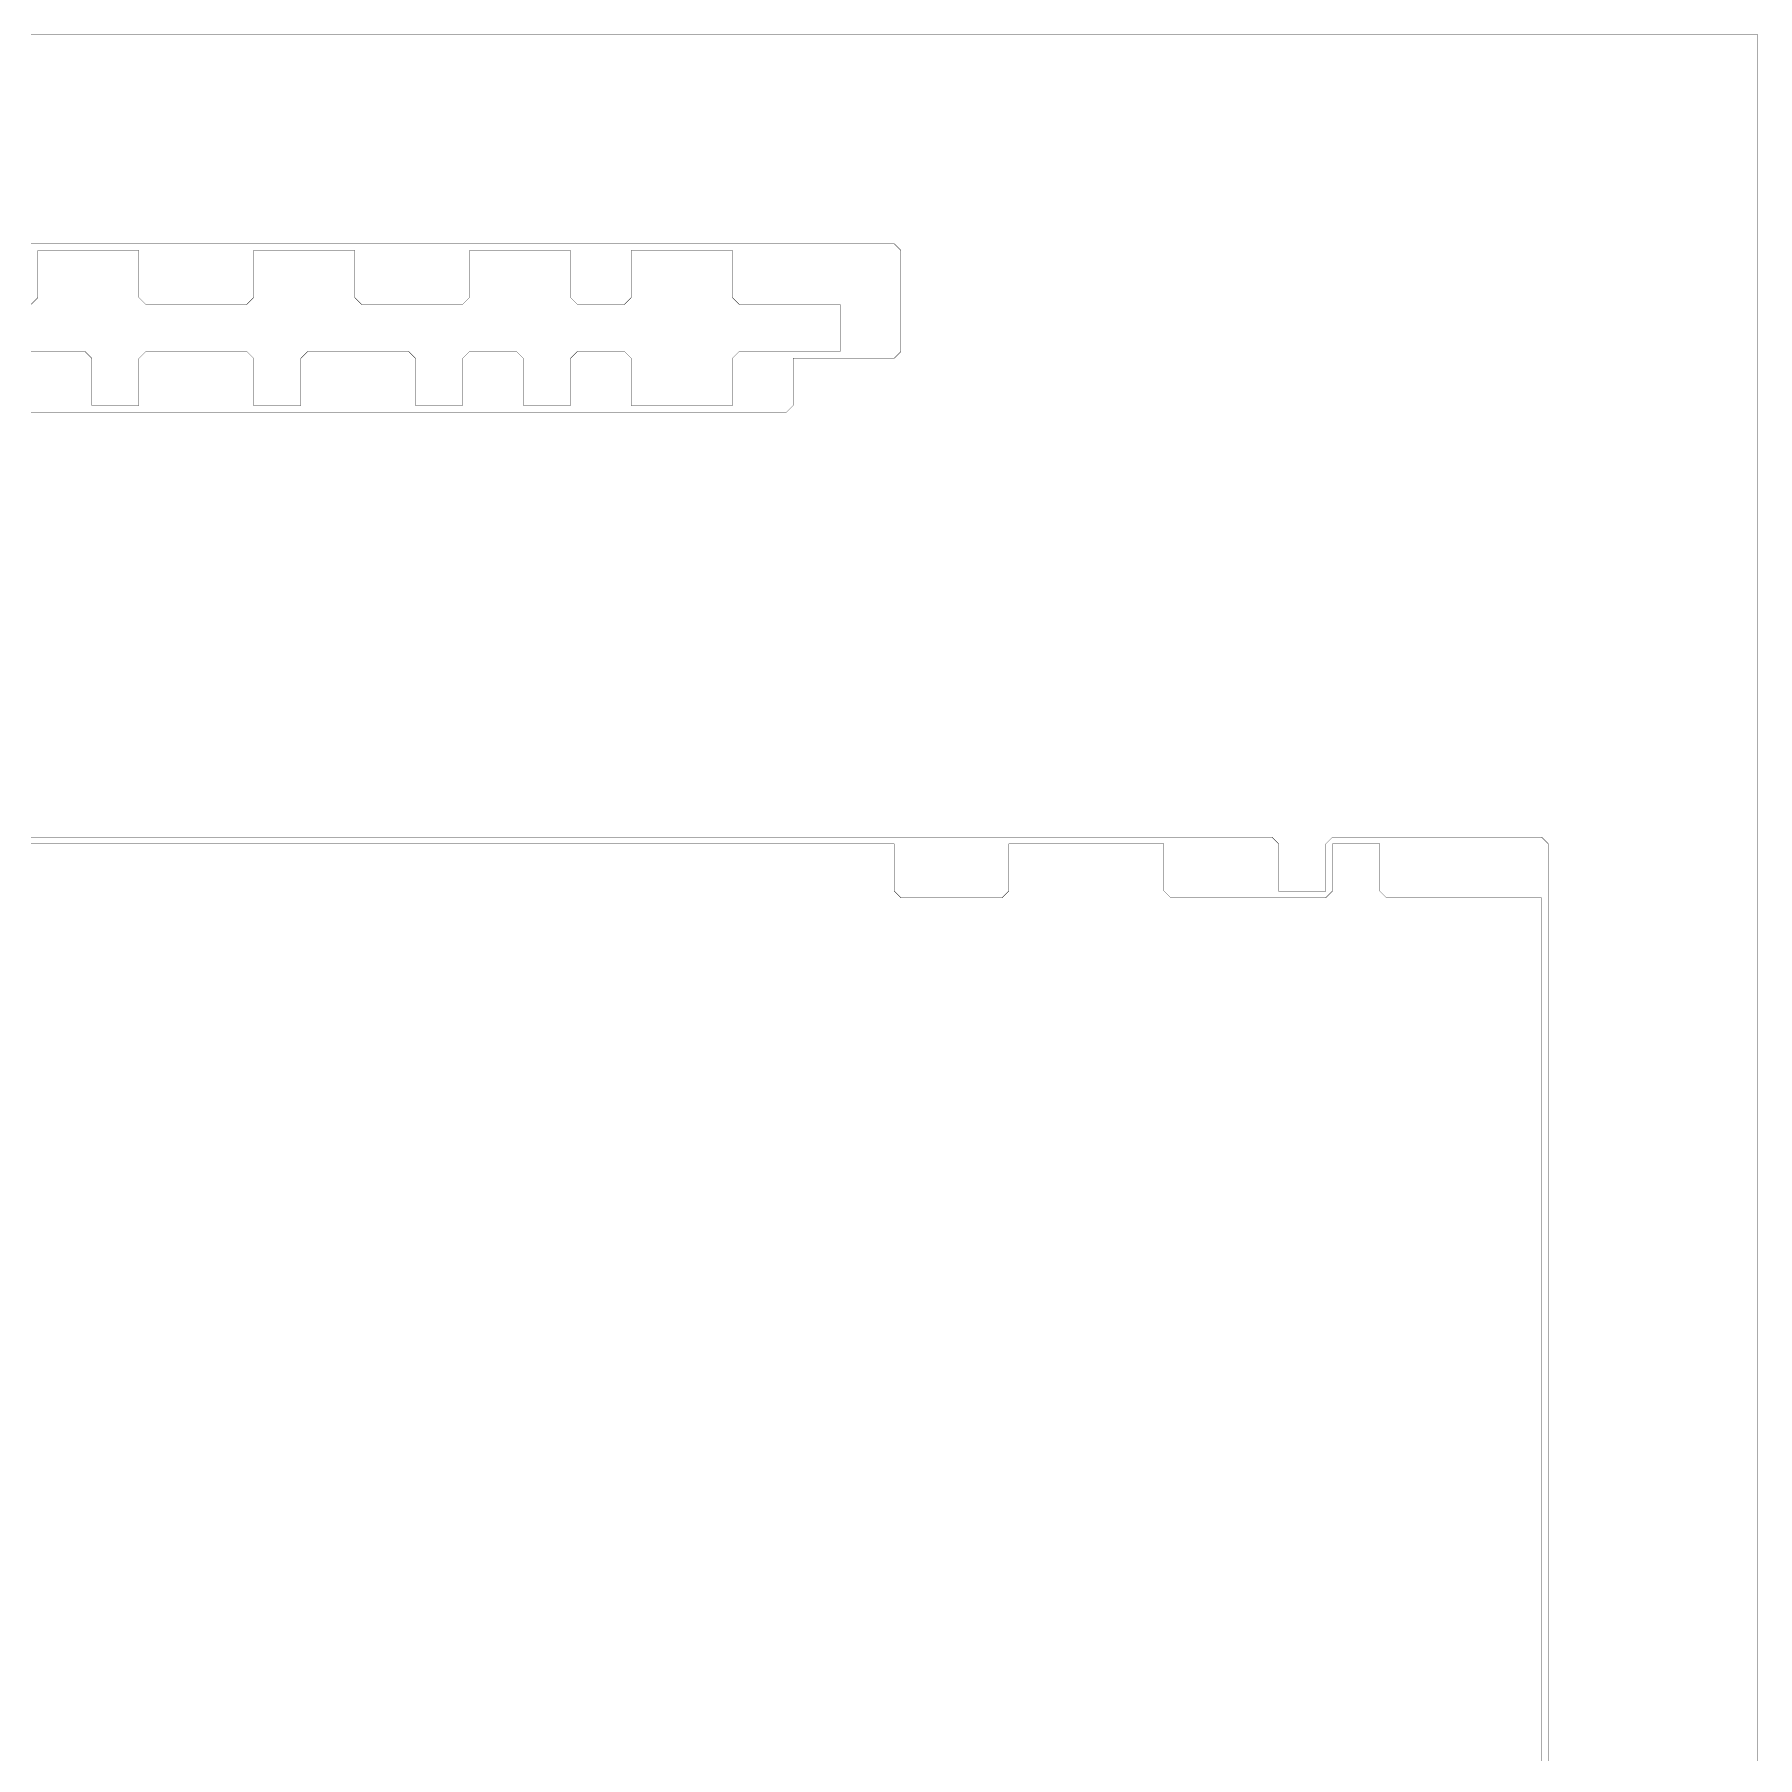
# Model space of a CAD drawing. Header units: metres. Extents: x 0 to 4990, y -4990 to 0.
# Drawn here: x 2495 to 4990, y -2495 to 0 of the extents above; entities that cross this region are included whole.
import ezdxf

# ---------------------------------------------------------------- set-up
doc = ezdxf.new("R2010")
doc.units = ezdxf.units.M
doc.layers.add('conductor', color=1, linetype='Continuous')
doc.layers.add('substrate', color=5, linetype='Continuous')

msp = doc.modelspace()

# ---------------------------------------------------------------- linework, layer by layer
at = {"layer": 'conductor', "const_width": 0.5}
for points in [[(2490.234375, -458.984375), (2500, -458.984375), (2509.765625, -458.984375), (2519.53125, -458.984375), (2529.296875, -458.984375), (2539.0625, -458.984375), (2548.828125, -458.984375), (2558.59375, -458.984375), (2568.359375, -458.984375), (2578.125, -468.75), (2578.125, -478.515625), (2578.125, -488.28125), (2578.125, -498.046875), (2578.125, -507.8125), (2578.125, -517.578125), (2578.125, -527.34375), (2578.125, -537.109375), (2587.890625, -537.109375), (2597.65625, -537.109375), (2607.421875, -537.109375), (2617.1875, -537.109375), (2626.953125, -537.109375), (2636.71875, -537.109375), (2646.484375, -537.109375), (2646.484375, -527.34375), (2646.484375, -517.578125), (2646.484375, -507.8125), (2646.484375, -498.046875), (2646.484375, -488.28125), (2646.484375, -478.515625), (2646.484375, -468.75), (2656.25, -458.984375), (2666.015625, -458.984375), (2675.78125, -458.984375), (2685.546875, -458.984375), (2695.3125, -458.984375), (2705.078125, -458.984375), (2714.84375, -458.984375), (2724.609375, -458.984375), (2734.375, -458.984375), (2744.140625, -458.984375), (2753.90625, -458.984375), (2763.671875, -458.984375), (2773.4375, -458.984375), (2783.203125, -458.984375), (2792.96875, -458.984375), (2802.734375, -458.984375), (2812.5, -468.75), (2812.5, -478.515625), (2812.5, -488.28125), (2812.5, -498.046875), (2812.5, -507.8125), (2812.5, -517.578125), (2812.5, -527.34375), (2812.5, -537.109375), (2822.265625, -537.109375), (2832.03125, -537.109375), (2841.796875, -537.109375), (2851.5625, -537.109375), (2861.328125, -537.109375), (2871.09375, -537.109375), (2880.859375, -537.109375), (2880.859375, -527.34375), (2880.859375, -517.578125), (2880.859375, -507.8125), (2880.859375, -498.046875), (2880.859375, -488.28125), (2880.859375, -478.515625), (2880.859375, -468.75), (2890.625, -458.984375), (2900.390625, -458.984375), (2910.15625, -458.984375), (2919.921875, -458.984375), (2929.6875, -458.984375), (2939.453125, -458.984375), (2949.21875, -458.984375), (2958.984375, -458.984375), (2968.75, -458.984375), (2978.515625, -458.984375), (2988.28125, -458.984375), (2998.046875, -458.984375), (3007.8125, -458.984375), (3017.578125, -458.984375), (3027.34375, -458.984375), (3037.109375, -458.984375), (3046.875, -468.75), (3046.875, -478.515625), (3046.875, -488.28125), (3046.875, -498.046875), (3046.875, -507.8125), (3046.875, -517.578125), (3046.875, -527.34375), (3046.875, -537.109375), (3056.640625, -537.109375), (3066.40625, -537.109375), (3076.171875, -537.109375), (3085.9375, -537.109375), (3095.703125, -537.109375), (3105.46875, -537.109375), (3115.234375, -537.109375), (3115.234375, -527.34375), (3115.234375, -517.578125), (3115.234375, -507.8125), (3115.234375, -498.046875), (3115.234375, -488.28125), (3115.234375, -478.515625), (3115.234375, -468.75), (3125, -458.984375), (3134.765625, -458.984375), (3144.53125, -458.984375), (3154.296875, -458.984375), (3164.0625, -458.984375), (3173.828125, -458.984375), (3183.59375, -458.984375), (3193.359375, -458.984375), (3203.125, -468.75), (3203.125, -478.515625), (3203.125, -488.28125), (3203.125, -498.046875), (3203.125, -507.8125), (3203.125, -517.578125), (3203.125, -527.34375), (3203.125, -537.109375), (3212.890625, -537.109375), (3222.65625, -537.109375), (3232.421875, -537.109375), (3242.1875, -537.109375), (3251.953125, -537.109375), (3261.71875, -537.109375), (3271.484375, -537.109375), (3271.484375, -527.34375), (3271.484375, -517.578125), (3271.484375, -507.8125), (3271.484375, -498.046875), (3271.484375, -488.28125), (3271.484375, -478.515625), (3271.484375, -468.75), (3281.25, -458.984375), (3291.015625, -458.984375), (3300.78125, -458.984375), (3310.546875, -458.984375), (3320.3125, -458.984375), (3330.078125, -458.984375), (3339.84375, -458.984375), (3349.609375, -458.984375), (3359.375, -468.75), (3359.375, -478.515625), (3359.375, -488.28125), (3359.375, -498.046875), (3359.375, -507.8125), (3359.375, -517.578125), (3359.375, -527.34375), (3359.375, -537.109375), (3369.140625, -537.109375), (3378.90625, -537.109375), (3388.671875, -537.109375), (3398.4375, -537.109375), (3408.203125, -537.109375), (3417.96875, -537.109375), (3427.734375, -537.109375), (3437.5, -537.109375), (3447.265625, -537.109375), (3457.03125, -537.109375), (3466.796875, -537.109375), (3476.5625, -537.109375), (3486.328125, -537.109375), (3496.09375, -537.109375), (3505.859375, -537.109375), (3505.859375, -527.34375), (3505.859375, -517.578125), (3505.859375, -507.8125), (3505.859375, -498.046875), (3505.859375, -488.28125), (3505.859375, -478.515625), (3505.859375, -468.75), (3515.625, -458.984375), (3525.390625, -458.984375), (3535.15625, -458.984375), (3544.921875, -458.984375), (3554.6875, -458.984375), (3564.453125, -458.984375), (3574.21875, -458.984375), (3583.984375, -458.984375), (3593.75, -458.984375), (3603.515625, -458.984375), (3613.28125, -458.984375), (3623.046875, -458.984375), (3632.8125, -458.984375), (3642.578125, -458.984375), (3652.34375, -458.984375), (3662.109375, -458.984375), (3662.109375, -449.21875), (3662.109375, -439.453125), (3662.109375, -429.6875), (3662.109375, -419.921875), (3662.109375, -410.15625), (3662.109375, -400.390625), (3662.109375, -390.625), (3652.34375, -390.625), (3642.578125, -390.625), (3632.8125, -390.625), (3623.046875, -390.625), (3613.28125, -390.625), (3603.515625, -390.625), (3593.75, -390.625), (3583.984375, -390.625), (3574.21875, -390.625), (3564.453125, -390.625), (3554.6875, -390.625), (3544.921875, -390.625), (3535.15625, -390.625), (3525.390625, -390.625), (3515.625, -390.625), (3505.859375, -380.859375), (3505.859375, -371.09375), (3505.859375, -361.328125), (3505.859375, -351.5625), (3505.859375, -341.796875), (3505.859375, -332.03125), (3505.859375, -322.265625), (3505.859375, -312.5), (3496.09375, -312.5), (3486.328125, -312.5), (3476.5625, -312.5), (3466.796875, -312.5), (3457.03125, -312.5), (3447.265625, -312.5), (3437.5, -312.5), (3427.734375, -312.5), (3417.96875, -312.5), (3408.203125, -312.5), (3398.4375, -312.5), (3388.671875, -312.5), (3378.90625, -312.5), (3369.140625, -312.5), (3359.375, -312.5), (3359.375, -322.265625), (3359.375, -332.03125), (3359.375, -341.796875), (3359.375, -351.5625), (3359.375, -361.328125), (3359.375, -371.09375), (3359.375, -380.859375), (3349.609375, -390.625), (3339.84375, -390.625), (3330.078125, -390.625), (3320.3125, -390.625), (3310.546875, -390.625), (3300.78125, -390.625), (3291.015625, -390.625), (3281.25, -390.625), (3271.484375, -380.859375), (3271.484375, -371.09375), (3271.484375, -361.328125), (3271.484375, -351.5625), (3271.484375, -341.796875), (3271.484375, -332.03125), (3271.484375, -322.265625), (3271.484375, -312.5), (3261.71875, -312.5), (3251.953125, -312.5), (3242.1875, -312.5), (3232.421875, -312.5), (3222.65625, -312.5), (3212.890625, -312.5), (3203.125, -312.5), (3193.359375, -312.5), (3183.59375, -312.5), (3173.828125, -312.5), (3164.0625, -312.5), (3154.296875, -312.5), (3144.53125, -312.5), (3134.765625, -312.5), (3125, -312.5), (3125, -322.265625), (3125, -332.03125), (3125, -341.796875), (3125, -351.5625), (3125, -361.328125), (3125, -371.09375), (3125, -380.859375), (3115.234375, -390.625), (3105.46875, -390.625), (3095.703125, -390.625), (3085.9375, -390.625), (3076.171875, -390.625), (3066.40625, -390.625), (3056.640625, -390.625), (3046.875, -390.625), (3037.109375, -390.625), (3027.34375, -390.625), (3017.578125, -390.625), (3007.8125, -390.625), (2998.046875, -390.625), (2988.28125, -390.625), (2978.515625, -390.625), (2968.75, -390.625), (2958.984375, -380.859375), (2958.984375, -371.09375), (2958.984375, -361.328125), (2958.984375, -351.5625), (2958.984375, -341.796875), (2958.984375, -332.03125), (2958.984375, -322.265625), (2958.984375, -312.5), (2949.21875, -312.5), (2939.453125, -312.5), (2929.6875, -312.5), (2919.921875, -312.5), (2910.15625, -312.5), (2900.390625, -312.5), (2890.625, -312.5), (2880.859375, -312.5), (2871.09375, -312.5), (2861.328125, -312.5), (2851.5625, -312.5), (2841.796875, -312.5), (2832.03125, -312.5), (2822.265625, -312.5), (2812.5, -312.5), (2812.5, -322.265625), (2812.5, -332.03125), (2812.5, -341.796875), (2812.5, -351.5625), (2812.5, -361.328125), (2812.5, -371.09375), (2812.5, -380.859375), (2802.734375, -390.625), (2792.96875, -390.625), (2783.203125, -390.625), (2773.4375, -390.625), (2763.671875, -390.625), (2753.90625, -390.625), (2744.140625, -390.625), (2734.375, -390.625), (2724.609375, -390.625), (2714.84375, -390.625), (2705.078125, -390.625), (2695.3125, -390.625), (2685.546875, -390.625), (2675.78125, -390.625), (2666.015625, -390.625), (2656.25, -390.625), (2646.484375, -380.859375), (2646.484375, -371.09375), (2646.484375, -361.328125), (2646.484375, -351.5625), (2646.484375, -341.796875), (2646.484375, -332.03125), (2646.484375, -322.265625), (2646.484375, -312.5), (2636.71875, -312.5), (2626.953125, -312.5), (2617.1875, -312.5), (2607.421875, -312.5), (2597.65625, -312.5), (2587.890625, -312.5), (2578.125, -312.5), (2568.359375, -312.5), (2558.59375, -312.5), (2548.828125, -312.5), (2539.0625, -312.5), (2529.296875, -312.5), (2519.53125, -312.5), (2509.765625, -312.5), (2500, -312.5), (2500, -322.265625), (2500, -332.03125), (2500, -341.796875), (2500, -351.5625), (2500, -361.328125), (2500, -371.09375), (2500, -380.859375), (2490.234375, -390.625)], [(4677.734375, -2500), (4677.734375, -2490.234375), (4677.734375, -2480.46875), (4677.734375, -2470.703125), (4677.734375, -2460.9375), (4677.734375, -2451.171875), (4677.734375, -2441.40625), (4677.734375, -2431.640625), (4677.734375, -2421.875), (4677.734375, -2412.109375), (4677.734375, -2402.34375), (4677.734375, -2392.578125), (4677.734375, -2382.8125), (4677.734375, -2373.046875), (4677.734375, -2363.28125), (4677.734375, -2353.515625), (4677.734375, -2343.75), (4677.734375, -2333.984375), (4677.734375, -2324.21875), (4677.734375, -2314.453125), (4677.734375, -2304.6875), (4677.734375, -2294.921875), (4677.734375, -2285.15625), (4677.734375, -2275.390625), (4677.734375, -2265.625), (4677.734375, -2255.859375), (4677.734375, -2246.09375), (4677.734375, -2236.328125), (4677.734375, -2226.5625), (4677.734375, -2216.796875), (4677.734375, -2207.03125), (4677.734375, -2197.265625), (4677.734375, -2187.5), (4677.734375, -2177.734375), (4677.734375, -2167.96875), (4677.734375, -2158.203125), (4677.734375, -2148.4375), (4677.734375, -2138.671875), (4677.734375, -2128.90625), (4677.734375, -2119.140625), (4677.734375, -2109.375), (4677.734375, -2099.609375), (4677.734375, -2089.84375), (4677.734375, -2080.078125), (4677.734375, -2070.3125), (4677.734375, -2060.546875), (4677.734375, -2050.78125), (4677.734375, -2041.015625), (4677.734375, -2031.25), (4677.734375, -2021.484375), (4677.734375, -2011.71875), (4677.734375, -2001.953125), (4677.734375, -1992.1875), (4677.734375, -1982.421875), (4677.734375, -1972.65625), (4677.734375, -1962.890625), (4677.734375, -1953.125), (4677.734375, -1943.359375), (4677.734375, -1933.59375), (4677.734375, -1923.828125), (4677.734375, -1914.0625), (4677.734375, -1904.296875), (4677.734375, -1894.53125), (4677.734375, -1884.765625), (4677.734375, -1875), (4677.734375, -1865.234375), (4677.734375, -1855.46875), (4677.734375, -1845.703125), (4677.734375, -1835.9375), (4677.734375, -1826.171875), (4677.734375, -1816.40625), (4677.734375, -1806.640625), (4677.734375, -1796.875), (4677.734375, -1787.109375), (4677.734375, -1777.34375), (4677.734375, -1767.578125), (4677.734375, -1757.8125), (4677.734375, -1748.046875), (4677.734375, -1738.28125), (4677.734375, -1728.515625), (4677.734375, -1718.75), (4677.734375, -1708.984375), (4677.734375, -1699.21875), (4677.734375, -1689.453125), (4677.734375, -1679.6875), (4677.734375, -1669.921875), (4677.734375, -1660.15625), (4677.734375, -1650.390625), (4677.734375, -1640.625), (4677.734375, -1630.859375), (4677.734375, -1621.09375), (4677.734375, -1611.328125), (4677.734375, -1601.5625), (4677.734375, -1591.796875), (4677.734375, -1582.03125), (4677.734375, -1572.265625), (4677.734375, -1562.5), (4677.734375, -1552.734375), (4677.734375, -1542.96875), (4677.734375, -1533.203125), (4677.734375, -1523.4375), (4677.734375, -1513.671875), (4677.734375, -1503.90625), (4677.734375, -1494.140625), (4677.734375, -1484.375), (4677.734375, -1474.609375), (4677.734375, -1464.84375), (4677.734375, -1455.078125), (4677.734375, -1445.3125), (4677.734375, -1435.546875), (4677.734375, -1425.78125), (4677.734375, -1416.015625), (4677.734375, -1406.25), (4677.734375, -1396.484375), (4677.734375, -1386.71875), (4677.734375, -1376.953125), (4677.734375, -1367.1875), (4677.734375, -1357.421875), (4677.734375, -1347.65625), (4677.734375, -1337.890625), (4677.734375, -1328.125), (4677.734375, -1318.359375), (4677.734375, -1308.59375), (4677.734375, -1298.828125), (4677.734375, -1289.0625), (4677.734375, -1279.296875), (4677.734375, -1269.53125), (4677.734375, -1259.765625), (4677.734375, -1250), (4667.96875, -1250), (4658.203125, -1250), (4648.4375, -1250), (4638.671875, -1250), (4628.90625, -1250), (4619.140625, -1250), (4609.375, -1250), (4599.609375, -1250), (4589.84375, -1250), (4580.078125, -1250), (4570.3125, -1250), (4560.546875, -1250), (4550.78125, -1250), (4541.015625, -1250), (4531.25, -1250), (4521.484375, -1250), (4511.71875, -1250), (4501.953125, -1250), (4492.1875, -1250), (4482.421875, -1250), (4472.65625, -1250), (4462.890625, -1250), (4453.125, -1250), (4443.359375, -1240.234375), (4443.359375, -1230.46875), (4443.359375, -1220.703125), (4443.359375, -1210.9375), (4443.359375, -1201.171875), (4443.359375, -1191.40625), (4443.359375, -1181.640625), (4443.359375, -1171.875), (4433.59375, -1171.875), (4423.828125, -1171.875), (4414.0625, -1171.875), (4404.296875, -1171.875), (4394.53125, -1171.875), (4384.765625, -1171.875), (4375, -1171.875), (4375, -1181.640625), (4375, -1191.40625), (4375, -1201.171875), (4375, -1210.9375), (4375, -1220.703125), (4375, -1230.46875), (4375, -1240.234375), (4365.234375, -1250), (4355.46875, -1250), (4345.703125, -1250), (4335.9375, -1250), (4326.171875, -1250), (4316.40625, -1250), (4306.640625, -1250), (4296.875, -1250), (4287.109375, -1250), (4277.34375, -1250), (4267.578125, -1250), (4257.8125, -1250), (4248.046875, -1250), (4238.28125, -1250), (4228.515625, -1250), (4218.75, -1250), (4208.984375, -1250), (4199.21875, -1250), (4189.453125, -1250), (4179.6875, -1250), (4169.921875, -1250), (4160.15625, -1250), (4150.390625, -1250), (4140.625, -1250), (4130.859375, -1240.234375), (4130.859375, -1230.46875), (4130.859375, -1220.703125), (4130.859375, -1210.9375), (4130.859375, -1201.171875), (4130.859375, -1191.40625), (4130.859375, -1181.640625), (4130.859375, -1171.875), (4121.09375, -1171.875), (4111.328125, -1171.875), (4101.5625, -1171.875), (4091.796875, -1171.875), (4082.03125, -1171.875), (4072.265625, -1171.875), (4062.5, -1171.875), (4052.734375, -1171.875), (4042.96875, -1171.875), (4033.203125, -1171.875), (4023.4375, -1171.875), (4013.671875, -1171.875), (4003.90625, -1171.875), (3994.140625, -1171.875), (3984.375, -1171.875), (3974.609375, -1171.875), (3964.84375, -1171.875), (3955.078125, -1171.875), (3945.3125, -1171.875), (3935.546875, -1171.875), (3925.78125, -1171.875), (3916.015625, -1171.875), (3906.25, -1171.875), (3906.25, -1181.640625), (3906.25, -1191.40625), (3906.25, -1201.171875), (3906.25, -1210.9375), (3906.25, -1220.703125), (3906.25, -1230.46875), (3906.25, -1240.234375), (3896.484375, -1250), (3886.71875, -1250), (3876.953125, -1250), (3867.1875, -1250), (3857.421875, -1250), (3847.65625, -1250), (3837.890625, -1250), (3828.125, -1250), (3818.359375, -1250), (3808.59375, -1250), (3798.828125, -1250), (3789.0625, -1250), (3779.296875, -1250), (3769.53125, -1250), (3759.765625, -1250), (3750, -1250), (3740.234375, -1240.234375), (3740.234375, -1230.46875), (3740.234375, -1220.703125), (3740.234375, -1210.9375), (3740.234375, -1201.171875), (3740.234375, -1191.40625), (3740.234375, -1181.640625), (3740.234375, -1171.875), (3730.46875, -1171.875), (3720.703125, -1171.875), (3710.9375, -1171.875), (3701.171875, -1171.875), (3691.40625, -1171.875), (3681.640625, -1171.875), (3671.875, -1171.875), (3662.109375, -1171.875), (3652.34375, -1171.875), (3642.578125, -1171.875), (3632.8125, -1171.875), (3623.046875, -1171.875), (3613.28125, -1171.875), (3603.515625, -1171.875), (3593.75, -1171.875), (3583.984375, -1171.875), (3574.21875, -1171.875), (3564.453125, -1171.875), (3554.6875, -1171.875), (3544.921875, -1171.875), (3535.15625, -1171.875), (3525.390625, -1171.875), (3515.625, -1171.875), (3505.859375, -1171.875), (3496.09375, -1171.875), (3486.328125, -1171.875), (3476.5625, -1171.875), (3466.796875, -1171.875), (3457.03125, -1171.875), (3447.265625, -1171.875), (3437.5, -1171.875), (3427.734375, -1171.875), (3417.96875, -1171.875), (3408.203125, -1171.875), (3398.4375, -1171.875), (3388.671875, -1171.875), (3378.90625, -1171.875), (3369.140625, -1171.875), (3359.375, -1171.875), (3349.609375, -1171.875), (3339.84375, -1171.875), (3330.078125, -1171.875), (3320.3125, -1171.875), (3310.546875, -1171.875), (3300.78125, -1171.875), (3291.015625, -1171.875), (3281.25, -1171.875), (3271.484375, -1171.875), (3261.71875, -1171.875), (3251.953125, -1171.875), (3242.1875, -1171.875), (3232.421875, -1171.875), (3222.65625, -1171.875), (3212.890625, -1171.875), (3203.125, -1171.875), (3193.359375, -1171.875), (3183.59375, -1171.875), (3173.828125, -1171.875), (3164.0625, -1171.875), (3154.296875, -1171.875), (3144.53125, -1171.875), (3134.765625, -1171.875), (3125, -1171.875), (3115.234375, -1171.875), (3105.46875, -1171.875), (3095.703125, -1171.875), (3085.9375, -1171.875), (3076.171875, -1171.875), (3066.40625, -1171.875), (3056.640625, -1171.875), (3046.875, -1171.875), (3037.109375, -1171.875), (3027.34375, -1171.875), (3017.578125, -1171.875), (3007.8125, -1171.875), (2998.046875, -1171.875), (2988.28125, -1171.875), (2978.515625, -1171.875), (2968.75, -1171.875), (2958.984375, -1171.875), (2949.21875, -1171.875), (2939.453125, -1171.875), (2929.6875, -1171.875), (2919.921875, -1171.875), (2910.15625, -1171.875), (2900.390625, -1171.875), (2890.625, -1171.875), (2880.859375, -1171.875), (2871.09375, -1171.875), (2861.328125, -1171.875), (2851.5625, -1171.875), (2841.796875, -1171.875), (2832.03125, -1171.875), (2822.265625, -1171.875), (2812.5, -1171.875), (2802.734375, -1171.875), (2792.96875, -1171.875), (2783.203125, -1171.875), (2773.4375, -1171.875), (2763.671875, -1171.875), (2753.90625, -1171.875), (2744.140625, -1171.875), (2734.375, -1171.875), (2724.609375, -1171.875), (2714.84375, -1171.875), (2705.078125, -1171.875), (2695.3125, -1171.875), (2685.546875, -1171.875), (2675.78125, -1171.875), (2666.015625, -1171.875), (2656.25, -1171.875), (2646.484375, -1171.875), (2636.71875, -1171.875), (2626.953125, -1171.875), (2617.1875, -1171.875), (2607.421875, -1171.875), (2597.65625, -1171.875), (2587.890625, -1171.875), (2578.125, -1171.875), (2568.359375, -1171.875), (2558.59375, -1171.875), (2548.828125, -1171.875), (2539.0625, -1171.875), (2529.296875, -1171.875), (2519.53125, -1171.875), (2509.765625, -1171.875), (2500, -1171.875), (2490.234375, -1171.875)]]:
    msp.add_lwpolyline(points, dxfattribs=at)
at = {"layer": 'substrate', "const_width": 0.5}
for points in [[(4990.234375, -2500), (4990.234375, -2490.234375), (4990.234375, -2480.46875), (4990.234375, -2470.703125), (4990.234375, -2460.9375), (4990.234375, -2451.171875), (4990.234375, -2441.40625), (4990.234375, -2431.640625), (4990.234375, -2421.875), (4990.234375, -2412.109375), (4990.234375, -2402.34375), (4990.234375, -2392.578125), (4990.234375, -2382.8125), (4990.234375, -2373.046875), (4990.234375, -2363.28125), (4990.234375, -2353.515625), (4990.234375, -2343.75), (4990.234375, -2333.984375), (4990.234375, -2324.21875), (4990.234375, -2314.453125), (4990.234375, -2304.6875), (4990.234375, -2294.921875), (4990.234375, -2285.15625), (4990.234375, -2275.390625), (4990.234375, -2265.625), (4990.234375, -2255.859375), (4990.234375, -2246.09375), (4990.234375, -2236.328125), (4990.234375, -2226.5625), (4990.234375, -2216.796875), (4990.234375, -2207.03125), (4990.234375, -2197.265625), (4990.234375, -2187.5), (4990.234375, -2177.734375), (4990.234375, -2167.96875), (4990.234375, -2158.203125), (4990.234375, -2148.4375), (4990.234375, -2138.671875), (4990.234375, -2128.90625), (4990.234375, -2119.140625), (4990.234375, -2109.375), (4990.234375, -2099.609375), (4990.234375, -2089.84375), (4990.234375, -2080.078125), (4990.234375, -2070.3125), (4990.234375, -2060.546875), (4990.234375, -2050.78125), (4990.234375, -2041.015625), (4990.234375, -2031.25), (4990.234375, -2021.484375), (4990.234375, -2011.71875), (4990.234375, -2001.953125), (4990.234375, -1992.1875), (4990.234375, -1982.421875), (4990.234375, -1972.65625), (4990.234375, -1962.890625), (4990.234375, -1953.125), (4990.234375, -1943.359375), (4990.234375, -1933.59375), (4990.234375, -1923.828125), (4990.234375, -1914.0625), (4990.234375, -1904.296875), (4990.234375, -1894.53125), (4990.234375, -1884.765625), (4990.234375, -1875), (4990.234375, -1865.234375), (4990.234375, -1855.46875), (4990.234375, -1845.703125), (4990.234375, -1835.9375), (4990.234375, -1826.171875), (4990.234375, -1816.40625), (4990.234375, -1806.640625), (4990.234375, -1796.875), (4990.234375, -1787.109375), (4990.234375, -1777.34375), (4990.234375, -1767.578125), (4990.234375, -1757.8125), (4990.234375, -1748.046875), (4990.234375, -1738.28125), (4990.234375, -1728.515625), (4990.234375, -1718.75), (4990.234375, -1708.984375), (4990.234375, -1699.21875), (4990.234375, -1689.453125), (4990.234375, -1679.6875), (4990.234375, -1669.921875), (4990.234375, -1660.15625), (4990.234375, -1650.390625), (4990.234375, -1640.625), (4990.234375, -1630.859375), (4990.234375, -1621.09375), (4990.234375, -1611.328125), (4990.234375, -1601.5625), (4990.234375, -1591.796875), (4990.234375, -1582.03125), (4990.234375, -1572.265625), (4990.234375, -1562.5), (4990.234375, -1552.734375), (4990.234375, -1542.96875), (4990.234375, -1533.203125), (4990.234375, -1523.4375), (4990.234375, -1513.671875), (4990.234375, -1503.90625), (4990.234375, -1494.140625), (4990.234375, -1484.375), (4990.234375, -1474.609375), (4990.234375, -1464.84375), (4990.234375, -1455.078125), (4990.234375, -1445.3125), (4990.234375, -1435.546875), (4990.234375, -1425.78125), (4990.234375, -1416.015625), (4990.234375, -1406.25), (4990.234375, -1396.484375), (4990.234375, -1386.71875), (4990.234375, -1376.953125), (4990.234375, -1367.1875), (4990.234375, -1357.421875), (4990.234375, -1347.65625), (4990.234375, -1337.890625), (4990.234375, -1328.125), (4990.234375, -1318.359375), (4990.234375, -1308.59375), (4990.234375, -1298.828125), (4990.234375, -1289.0625), (4990.234375, -1279.296875), (4990.234375, -1269.53125), (4990.234375, -1259.765625), (4990.234375, -1250), (4990.234375, -1240.234375), (4990.234375, -1230.46875), (4990.234375, -1220.703125), (4990.234375, -1210.9375), (4990.234375, -1201.171875), (4990.234375, -1191.40625), (4990.234375, -1181.640625), (4990.234375, -1171.875), (4990.234375, -1162.109375), (4990.234375, -1152.34375), (4990.234375, -1142.578125), (4990.234375, -1132.8125), (4990.234375, -1123.046875), (4990.234375, -1113.28125), (4990.234375, -1103.515625), (4990.234375, -1093.75), (4990.234375, -1083.984375), (4990.234375, -1074.21875), (4990.234375, -1064.453125), (4990.234375, -1054.6875), (4990.234375, -1044.921875), (4990.234375, -1035.15625), (4990.234375, -1025.390625), (4990.234375, -1015.625), (4990.234375, -1005.859375), (4990.234375, -996.09375), (4990.234375, -986.328125), (4990.234375, -976.5625), (4990.234375, -966.796875), (4990.234375, -957.03125), (4990.234375, -947.265625), (4990.234375, -937.5), (4990.234375, -927.734375), (4990.234375, -917.96875), (4990.234375, -908.203125), (4990.234375, -898.4375), (4990.234375, -888.671875), (4990.234375, -878.90625), (4990.234375, -869.140625), (4990.234375, -859.375), (4990.234375, -849.609375), (4990.234375, -839.84375), (4990.234375, -830.078125), (4990.234375, -820.3125), (4990.234375, -810.546875), (4990.234375, -800.78125), (4990.234375, -791.015625), (4990.234375, -781.25), (4990.234375, -771.484375), (4990.234375, -761.71875), (4990.234375, -751.953125), (4990.234375, -742.1875), (4990.234375, -732.421875), (4990.234375, -722.65625), (4990.234375, -712.890625), (4990.234375, -703.125), (4990.234375, -693.359375), (4990.234375, -683.59375), (4990.234375, -673.828125), (4990.234375, -664.0625), (4990.234375, -654.296875), (4990.234375, -644.53125), (4990.234375, -634.765625), (4990.234375, -625), (4990.234375, -615.234375), (4990.234375, -605.46875), (4990.234375, -595.703125), (4990.234375, -585.9375), (4990.234375, -576.171875), (4990.234375, -566.40625), (4990.234375, -556.640625), (4990.234375, -546.875), (4990.234375, -537.109375), (4990.234375, -527.34375), (4990.234375, -517.578125), (4990.234375, -507.8125), (4990.234375, -498.046875), (4990.234375, -488.28125), (4990.234375, -478.515625), (4990.234375, -468.75), (4990.234375, -458.984375), (4990.234375, -449.21875), (4990.234375, -439.453125), (4990.234375, -429.6875), (4990.234375, -419.921875), (4990.234375, -410.15625), (4990.234375, -400.390625), (4990.234375, -390.625), (4990.234375, -380.859375), (4990.234375, -371.09375), (4990.234375, -361.328125), (4990.234375, -351.5625), (4990.234375, -341.796875), (4990.234375, -332.03125), (4990.234375, -322.265625), (4990.234375, -312.5), (4990.234375, -302.734375), (4990.234375, -292.96875), (4990.234375, -283.203125), (4990.234375, -273.4375), (4990.234375, -263.671875), (4990.234375, -253.90625), (4990.234375, -244.140625), (4990.234375, -234.375), (4990.234375, -224.609375), (4990.234375, -214.84375), (4990.234375, -205.078125), (4990.234375, -195.3125), (4990.234375, -185.546875), (4990.234375, -175.78125), (4990.234375, -166.015625), (4990.234375, -156.25), (4990.234375, -146.484375), (4990.234375, -136.71875), (4990.234375, -126.953125), (4990.234375, -117.1875), (4990.234375, -107.421875), (4990.234375, -97.65625), (4990.234375, -87.890625), (4990.234375, -78.125), (4990.234375, -68.359375), (4990.234375, -58.59375), (4990.234375, -48.828125), (4990.234375, -39.0625), (4990.234375, -29.296875), (4990.234375, -19.53125), (4990.234375, -9.765625), (4990.234375, 0), (4980.46875, 0), (4970.703125, 0), (4960.9375, 0), (4951.171875, 0), (4941.40625, 0), (4931.640625, 0), (4921.875, 0), (4912.109375, 0), (4902.34375, 0), (4892.578125, 0), (4882.8125, 0), (4873.046875, 0), (4863.28125, 0), (4853.515625, 0), (4843.75, 0), (4833.984375, 0), (4824.21875, 0), (4814.453125, 0), (4804.6875, 0), (4794.921875, 0), (4785.15625, 0), (4775.390625, 0), (4765.625, 0), (4755.859375, 0), (4746.09375, 0), (4736.328125, 0), (4726.5625, 0), (4716.796875, 0), (4707.03125, 0), (4697.265625, 0), (4687.5, 0), (4677.734375, 0), (4667.96875, 0), (4658.203125, 0), (4648.4375, 0), (4638.671875, 0), (4628.90625, 0), (4619.140625, 0), (4609.375, 0), (4599.609375, 0), (4589.84375, 0), (4580.078125, 0), (4570.3125, 0), (4560.546875, 0), (4550.78125, 0), (4541.015625, 0), (4531.25, 0), (4521.484375, 0), (4511.71875, 0), (4501.953125, 0), (4492.1875, 0), (4482.421875, 0), (4472.65625, 0), (4462.890625, 0), (4453.125, 0), (4443.359375, 0), (4433.59375, 0), (4423.828125, 0), (4414.0625, 0), (4404.296875, 0), (4394.53125, 0), (4384.765625, 0), (4375, 0), (4365.234375, 0), (4355.46875, 0), (4345.703125, 0), (4335.9375, 0), (4326.171875, 0), (4316.40625, 0), (4306.640625, 0), (4296.875, 0), (4287.109375, 0), (4277.34375, 0), (4267.578125, 0), (4257.8125, 0), (4248.046875, 0), (4238.28125, 0), (4228.515625, 0), (4218.75, 0), (4208.984375, 0), (4199.21875, 0), (4189.453125, 0), (4179.6875, 0), (4169.921875, 0), (4160.15625, 0), (4150.390625, 0), (4140.625, 0), (4130.859375, 0), (4121.09375, 0), (4111.328125, 0), (4101.5625, 0), (4091.796875, 0), (4082.03125, 0), (4072.265625, 0), (4062.5, 0), (4052.734375, 0), (4042.96875, 0), (4033.203125, 0), (4023.4375, 0), (4013.671875, 0), (4003.90625, 0), (3994.140625, 0), (3984.375, 0), (3974.609375, 0), (3964.84375, 0), (3955.078125, 0), (3945.3125, 0), (3935.546875, 0), (3925.78125, 0), (3916.015625, 0), (3906.25, 0), (3896.484375, 0), (3886.71875, 0), (3876.953125, 0), (3867.1875, 0), (3857.421875, 0), (3847.65625, 0), (3837.890625, 0), (3828.125, 0), (3818.359375, 0), (3808.59375, 0), (3798.828125, 0), (3789.0625, 0), (3779.296875, 0), (3769.53125, 0), (3759.765625, 0), (3750, 0), (3740.234375, 0), (3730.46875, 0), (3720.703125, 0), (3710.9375, 0), (3701.171875, 0), (3691.40625, 0), (3681.640625, 0), (3671.875, 0), (3662.109375, 0), (3652.34375, 0), (3642.578125, 0), (3632.8125, 0), (3623.046875, 0), (3613.28125, 0), (3603.515625, 0), (3593.75, 0), (3583.984375, 0), (3574.21875, 0), (3564.453125, 0), (3554.6875, 0), (3544.921875, 0), (3535.15625, 0), (3525.390625, 0), (3515.625, 0), (3505.859375, 0), (3496.09375, 0), (3486.328125, 0), (3476.5625, 0), (3466.796875, 0), (3457.03125, 0), (3447.265625, 0), (3437.5, 0), (3427.734375, 0), (3417.96875, 0), (3408.203125, 0), (3398.4375, 0), (3388.671875, 0), (3378.90625, 0), (3369.140625, 0), (3359.375, 0), (3349.609375, 0), (3339.84375, 0), (3330.078125, 0), (3320.3125, 0), (3310.546875, 0), (3300.78125, 0), (3291.015625, 0), (3281.25, 0), (3271.484375, 0), (3261.71875, 0), (3251.953125, 0), (3242.1875, 0), (3232.421875, 0), (3222.65625, 0), (3212.890625, 0), (3203.125, 0), (3193.359375, 0), (3183.59375, 0), (3173.828125, 0), (3164.0625, 0), (3154.296875, 0), (3144.53125, 0), (3134.765625, 0), (3125, 0), (3115.234375, 0), (3105.46875, 0), (3095.703125, 0), (3085.9375, 0), (3076.171875, 0), (3066.40625, 0), (3056.640625, 0), (3046.875, 0), (3037.109375, 0), (3027.34375, 0), (3017.578125, 0), (3007.8125, 0), (2998.046875, 0), (2988.28125, 0), (2978.515625, 0), (2968.75, 0), (2958.984375, 0), (2949.21875, 0), (2939.453125, 0), (2929.6875, 0), (2919.921875, 0), (2910.15625, 0), (2900.390625, 0), (2890.625, 0), (2880.859375, 0), (2871.09375, 0), (2861.328125, 0), (2851.5625, 0), (2841.796875, 0), (2832.03125, 0), (2822.265625, 0), (2812.5, 0), (2802.734375, 0), (2792.96875, 0), (2783.203125, 0), (2773.4375, 0), (2763.671875, 0), (2753.90625, 0), (2744.140625, 0), (2734.375, 0), (2724.609375, 0), (2714.84375, 0), (2705.078125, 0), (2695.3125, 0), (2685.546875, 0), (2675.78125, 0), (2666.015625, 0), (2656.25, 0), (2646.484375, 0), (2636.71875, 0), (2626.953125, 0), (2617.1875, 0), (2607.421875, 0), (2597.65625, 0), (2587.890625, 0), (2578.125, 0), (2568.359375, 0), (2558.59375, 0), (2548.828125, 0), (2539.0625, 0), (2529.296875, 0), (2519.53125, 0), (2509.765625, 0), (2500, 0), (2490.234375, 0)], [(2490.234375, -302.734375), (2500, -302.734375), (2509.765625, -302.734375), (2519.53125, -302.734375), (2529.296875, -302.734375), (2539.0625, -302.734375), (2548.828125, -302.734375), (2558.59375, -302.734375), (2568.359375, -302.734375), (2578.125, -302.734375), (2587.890625, -302.734375), (2597.65625, -302.734375), (2607.421875, -302.734375), (2617.1875, -302.734375), (2626.953125, -302.734375), (2636.71875, -302.734375), (2646.484375, -302.734375), (2656.25, -302.734375), (2666.015625, -302.734375), (2675.78125, -302.734375), (2685.546875, -302.734375), (2695.3125, -302.734375), (2705.078125, -302.734375), (2714.84375, -302.734375), (2724.609375, -302.734375), (2734.375, -302.734375), (2744.140625, -302.734375), (2753.90625, -302.734375), (2763.671875, -302.734375), (2773.4375, -302.734375), (2783.203125, -302.734375), (2792.96875, -302.734375), (2802.734375, -302.734375), (2812.5, -302.734375), (2822.265625, -302.734375), (2832.03125, -302.734375), (2841.796875, -302.734375), (2851.5625, -302.734375), (2861.328125, -302.734375), (2871.09375, -302.734375), (2880.859375, -302.734375), (2890.625, -302.734375), (2900.390625, -302.734375), (2910.15625, -302.734375), (2919.921875, -302.734375), (2929.6875, -302.734375), (2939.453125, -302.734375), (2949.21875, -302.734375), (2958.984375, -302.734375), (2968.75, -302.734375), (2978.515625, -302.734375), (2988.28125, -302.734375), (2998.046875, -302.734375), (3007.8125, -302.734375), (3017.578125, -302.734375), (3027.34375, -302.734375), (3037.109375, -302.734375), (3046.875, -302.734375), (3056.640625, -302.734375), (3066.40625, -302.734375), (3076.171875, -302.734375), (3085.9375, -302.734375), (3095.703125, -302.734375), (3105.46875, -302.734375), (3115.234375, -302.734375), (3125, -302.734375), (3134.765625, -302.734375), (3144.53125, -302.734375), (3154.296875, -302.734375), (3164.0625, -302.734375), (3173.828125, -302.734375), (3183.59375, -302.734375), (3193.359375, -302.734375), (3203.125, -302.734375), (3212.890625, -302.734375), (3222.65625, -302.734375), (3232.421875, -302.734375), (3242.1875, -302.734375), (3251.953125, -302.734375), (3261.71875, -302.734375), (3271.484375, -302.734375), (3281.25, -302.734375), (3291.015625, -302.734375), (3300.78125, -302.734375), (3310.546875, -302.734375), (3320.3125, -302.734375), (3330.078125, -302.734375), (3339.84375, -302.734375), (3349.609375, -302.734375), (3359.375, -302.734375), (3369.140625, -302.734375), (3378.90625, -302.734375), (3388.671875, -302.734375), (3398.4375, -302.734375), (3408.203125, -302.734375), (3417.96875, -302.734375), (3427.734375, -302.734375), (3437.5, -302.734375), (3447.265625, -302.734375), (3457.03125, -302.734375), (3466.796875, -302.734375), (3476.5625, -302.734375), (3486.328125, -302.734375), (3496.09375, -302.734375), (3505.859375, -302.734375), (3515.625, -302.734375), (3525.390625, -302.734375), (3535.15625, -302.734375), (3544.921875, -302.734375), (3554.6875, -302.734375), (3564.453125, -302.734375), (3574.21875, -302.734375), (3583.984375, -302.734375), (3593.75, -302.734375), (3603.515625, -302.734375), (3613.28125, -302.734375), (3623.046875, -302.734375), (3632.8125, -302.734375), (3642.578125, -302.734375), (3652.34375, -302.734375), (3662.109375, -302.734375), (3671.875, -302.734375), (3681.640625, -302.734375), (3691.40625, -302.734375), (3701.171875, -302.734375), (3710.9375, -302.734375), (3720.703125, -302.734375), (3730.46875, -302.734375), (3740.234375, -302.734375), (3750, -312.5), (3750, -322.265625), (3750, -332.03125), (3750, -341.796875), (3750, -351.5625), (3750, -361.328125), (3750, -371.09375), (3750, -380.859375), (3750, -390.625), (3750, -400.390625), (3750, -410.15625), (3750, -419.921875), (3750, -429.6875), (3750, -439.453125), (3750, -449.21875), (3750, -458.984375), (3740.234375, -468.75), (3730.46875, -468.75), (3720.703125, -468.75), (3710.9375, -468.75), (3701.171875, -468.75), (3691.40625, -468.75), (3681.640625, -468.75), (3671.875, -468.75), (3662.109375, -468.75), (3652.34375, -468.75), (3642.578125, -468.75), (3632.8125, -468.75), (3623.046875, -468.75), (3613.28125, -468.75), (3603.515625, -468.75), (3593.75, -468.75), (3593.75, -478.515625), (3593.75, -488.28125), (3593.75, -498.046875), (3593.75, -507.8125), (3593.75, -517.578125), (3593.75, -527.34375), (3593.75, -537.109375), (3583.984375, -546.875), (3574.21875, -546.875), (3564.453125, -546.875), (3554.6875, -546.875), (3544.921875, -546.875), (3535.15625, -546.875), (3525.390625, -546.875), (3515.625, -546.875), (3505.859375, -546.875), (3496.09375, -546.875), (3486.328125, -546.875), (3476.5625, -546.875), (3466.796875, -546.875), (3457.03125, -546.875), (3447.265625, -546.875), (3437.5, -546.875), (3427.734375, -546.875), (3417.96875, -546.875), (3408.203125, -546.875), (3398.4375, -546.875), (3388.671875, -546.875), (3378.90625, -546.875), (3369.140625, -546.875), (3359.375, -546.875), (3349.609375, -546.875), (3339.84375, -546.875), (3330.078125, -546.875), (3320.3125, -546.875), (3310.546875, -546.875), (3300.78125, -546.875), (3291.015625, -546.875), (3281.25, -546.875), (3271.484375, -546.875), (3261.71875, -546.875), (3251.953125, -546.875), (3242.1875, -546.875), (3232.421875, -546.875), (3222.65625, -546.875), (3212.890625, -546.875), (3203.125, -546.875), (3193.359375, -546.875), (3183.59375, -546.875), (3173.828125, -546.875), (3164.0625, -546.875), (3154.296875, -546.875), (3144.53125, -546.875), (3134.765625, -546.875), (3125, -546.875), (3115.234375, -546.875), (3105.46875, -546.875), (3095.703125, -546.875), (3085.9375, -546.875), (3076.171875, -546.875), (3066.40625, -546.875), (3056.640625, -546.875), (3046.875, -546.875), (3037.109375, -546.875), (3027.34375, -546.875), (3017.578125, -546.875), (3007.8125, -546.875), (2998.046875, -546.875), (2988.28125, -546.875), (2978.515625, -546.875), (2968.75, -546.875), (2958.984375, -546.875), (2949.21875, -546.875), (2939.453125, -546.875), (2929.6875, -546.875), (2919.921875, -546.875), (2910.15625, -546.875), (2900.390625, -546.875), (2890.625, -546.875), (2880.859375, -546.875), (2871.09375, -546.875), (2861.328125, -546.875), (2851.5625, -546.875), (2841.796875, -546.875), (2832.03125, -546.875), (2822.265625, -546.875), (2812.5, -546.875), (2802.734375, -546.875), (2792.96875, -546.875), (2783.203125, -546.875), (2773.4375, -546.875), (2763.671875, -546.875), (2753.90625, -546.875), (2744.140625, -546.875), (2734.375, -546.875), (2724.609375, -546.875), (2714.84375, -546.875), (2705.078125, -546.875), (2695.3125, -546.875), (2685.546875, -546.875), (2675.78125, -546.875), (2666.015625, -546.875), (2656.25, -546.875), (2646.484375, -546.875), (2636.71875, -546.875), (2626.953125, -546.875), (2617.1875, -546.875), (2607.421875, -546.875), (2597.65625, -546.875), (2587.890625, -546.875), (2578.125, -546.875), (2568.359375, -546.875), (2558.59375, -546.875), (2548.828125, -546.875), (2539.0625, -546.875), (2529.296875, -546.875), (2519.53125, -546.875), (2509.765625, -546.875), (2500, -546.875), (2490.234375, -546.875)], [(2490.234375, -1162.109375), (2500, -1162.109375), (2509.765625, -1162.109375), (2519.53125, -1162.109375), (2529.296875, -1162.109375), (2539.0625, -1162.109375), (2548.828125, -1162.109375), (2558.59375, -1162.109375), (2568.359375, -1162.109375), (2578.125, -1162.109375), (2587.890625, -1162.109375), (2597.65625, -1162.109375), (2607.421875, -1162.109375), (2617.1875, -1162.109375), (2626.953125, -1162.109375), (2636.71875, -1162.109375), (2646.484375, -1162.109375), (2656.25, -1162.109375), (2666.015625, -1162.109375), (2675.78125, -1162.109375), (2685.546875, -1162.109375), (2695.3125, -1162.109375), (2705.078125, -1162.109375), (2714.84375, -1162.109375), (2724.609375, -1162.109375), (2734.375, -1162.109375), (2744.140625, -1162.109375), (2753.90625, -1162.109375), (2763.671875, -1162.109375), (2773.4375, -1162.109375), (2783.203125, -1162.109375), (2792.96875, -1162.109375), (2802.734375, -1162.109375), (2812.5, -1162.109375), (2822.265625, -1162.109375), (2832.03125, -1162.109375), (2841.796875, -1162.109375), (2851.5625, -1162.109375), (2861.328125, -1162.109375), (2871.09375, -1162.109375), (2880.859375, -1162.109375), (2890.625, -1162.109375), (2900.390625, -1162.109375), (2910.15625, -1162.109375), (2919.921875, -1162.109375), (2929.6875, -1162.109375), (2939.453125, -1162.109375), (2949.21875, -1162.109375), (2958.984375, -1162.109375), (2968.75, -1162.109375), (2978.515625, -1162.109375), (2988.28125, -1162.109375), (2998.046875, -1162.109375), (3007.8125, -1162.109375), (3017.578125, -1162.109375), (3027.34375, -1162.109375), (3037.109375, -1162.109375), (3046.875, -1162.109375), (3056.640625, -1162.109375), (3066.40625, -1162.109375), (3076.171875, -1162.109375), (3085.9375, -1162.109375), (3095.703125, -1162.109375), (3105.46875, -1162.109375), (3115.234375, -1162.109375), (3125, -1162.109375), (3134.765625, -1162.109375), (3144.53125, -1162.109375), (3154.296875, -1162.109375), (3164.0625, -1162.109375), (3173.828125, -1162.109375), (3183.59375, -1162.109375), (3193.359375, -1162.109375), (3203.125, -1162.109375), (3212.890625, -1162.109375), (3222.65625, -1162.109375), (3232.421875, -1162.109375), (3242.1875, -1162.109375), (3251.953125, -1162.109375), (3261.71875, -1162.109375), (3271.484375, -1162.109375), (3281.25, -1162.109375), (3291.015625, -1162.109375), (3300.78125, -1162.109375), (3310.546875, -1162.109375), (3320.3125, -1162.109375), (3330.078125, -1162.109375), (3339.84375, -1162.109375), (3349.609375, -1162.109375), (3359.375, -1162.109375), (3369.140625, -1162.109375), (3378.90625, -1162.109375), (3388.671875, -1162.109375), (3398.4375, -1162.109375), (3408.203125, -1162.109375), (3417.96875, -1162.109375), (3427.734375, -1162.109375), (3437.5, -1162.109375), (3447.265625, -1162.109375), (3457.03125, -1162.109375), (3466.796875, -1162.109375), (3476.5625, -1162.109375), (3486.328125, -1162.109375), (3496.09375, -1162.109375), (3505.859375, -1162.109375), (3515.625, -1162.109375), (3525.390625, -1162.109375), (3535.15625, -1162.109375), (3544.921875, -1162.109375), (3554.6875, -1162.109375), (3564.453125, -1162.109375), (3574.21875, -1162.109375), (3583.984375, -1162.109375), (3593.75, -1162.109375), (3603.515625, -1162.109375), (3613.28125, -1162.109375), (3623.046875, -1162.109375), (3632.8125, -1162.109375), (3642.578125, -1162.109375), (3652.34375, -1162.109375), (3662.109375, -1162.109375), (3671.875, -1162.109375), (3681.640625, -1162.109375), (3691.40625, -1162.109375), (3701.171875, -1162.109375), (3710.9375, -1162.109375), (3720.703125, -1162.109375), (3730.46875, -1162.109375), (3740.234375, -1162.109375), (3750, -1162.109375), (3759.765625, -1162.109375), (3769.53125, -1162.109375), (3779.296875, -1162.109375), (3789.0625, -1162.109375), (3798.828125, -1162.109375), (3808.59375, -1162.109375), (3818.359375, -1162.109375), (3828.125, -1162.109375), (3837.890625, -1162.109375), (3847.65625, -1162.109375), (3857.421875, -1162.109375), (3867.1875, -1162.109375), (3876.953125, -1162.109375), (3886.71875, -1162.109375), (3896.484375, -1162.109375), (3906.25, -1162.109375), (3916.015625, -1162.109375), (3925.78125, -1162.109375), (3935.546875, -1162.109375), (3945.3125, -1162.109375), (3955.078125, -1162.109375), (3964.84375, -1162.109375), (3974.609375, -1162.109375), (3984.375, -1162.109375), (3994.140625, -1162.109375), (4003.90625, -1162.109375), (4013.671875, -1162.109375), (4023.4375, -1162.109375), (4033.203125, -1162.109375), (4042.96875, -1162.109375), (4052.734375, -1162.109375), (4062.5, -1162.109375), (4072.265625, -1162.109375), (4082.03125, -1162.109375), (4091.796875, -1162.109375), (4101.5625, -1162.109375), (4111.328125, -1162.109375), (4121.09375, -1162.109375), (4130.859375, -1162.109375), (4140.625, -1162.109375), (4150.390625, -1162.109375), (4160.15625, -1162.109375), (4169.921875, -1162.109375), (4179.6875, -1162.109375), (4189.453125, -1162.109375), (4199.21875, -1162.109375), (4208.984375, -1162.109375), (4218.75, -1162.109375), (4228.515625, -1162.109375), (4238.28125, -1162.109375), (4248.046875, -1162.109375), (4257.8125, -1162.109375), (4267.578125, -1162.109375), (4277.34375, -1162.109375), (4287.109375, -1162.109375), (4296.875, -1171.875), (4296.875, -1181.640625), (4296.875, -1191.40625), (4296.875, -1201.171875), (4296.875, -1210.9375), (4296.875, -1220.703125), (4296.875, -1230.46875), (4296.875, -1240.234375), (4306.640625, -1240.234375), (4316.40625, -1240.234375), (4326.171875, -1240.234375), (4335.9375, -1240.234375), (4345.703125, -1240.234375), (4355.46875, -1240.234375), (4365.234375, -1240.234375), (4365.234375, -1230.46875), (4365.234375, -1220.703125), (4365.234375, -1210.9375), (4365.234375, -1201.171875), (4365.234375, -1191.40625), (4365.234375, -1181.640625), (4365.234375, -1171.875), (4375, -1162.109375), (4384.765625, -1162.109375), (4394.53125, -1162.109375), (4404.296875, -1162.109375), (4414.0625, -1162.109375), (4423.828125, -1162.109375), (4433.59375, -1162.109375), (4443.359375, -1162.109375), (4453.125, -1162.109375), (4462.890625, -1162.109375), (4472.65625, -1162.109375), (4482.421875, -1162.109375), (4492.1875, -1162.109375), (4501.953125, -1162.109375), (4511.71875, -1162.109375), (4521.484375, -1162.109375), (4531.25, -1162.109375), (4541.015625, -1162.109375), (4550.78125, -1162.109375), (4560.546875, -1162.109375), (4570.3125, -1162.109375), (4580.078125, -1162.109375), (4589.84375, -1162.109375), (4599.609375, -1162.109375), (4609.375, -1162.109375), (4619.140625, -1162.109375), (4628.90625, -1162.109375), (4638.671875, -1162.109375), (4648.4375, -1162.109375), (4658.203125, -1162.109375), (4667.96875, -1162.109375), (4677.734375, -1162.109375), (4687.5, -1171.875), (4687.5, -1181.640625), (4687.5, -1191.40625), (4687.5, -1201.171875), (4687.5, -1210.9375), (4687.5, -1220.703125), (4687.5, -1230.46875), (4687.5, -1240.234375), (4687.5, -1250), (4687.5, -1259.765625), (4687.5, -1269.53125), (4687.5, -1279.296875), (4687.5, -1289.0625), (4687.5, -1298.828125), (4687.5, -1308.59375), (4687.5, -1318.359375), (4687.5, -1328.125), (4687.5, -1337.890625), (4687.5, -1347.65625), (4687.5, -1357.421875), (4687.5, -1367.1875), (4687.5, -1376.953125), (4687.5, -1386.71875), (4687.5, -1396.484375), (4687.5, -1406.25), (4687.5, -1416.015625), (4687.5, -1425.78125), (4687.5, -1435.546875), (4687.5, -1445.3125), (4687.5, -1455.078125), (4687.5, -1464.84375), (4687.5, -1474.609375), (4687.5, -1484.375), (4687.5, -1494.140625), (4687.5, -1503.90625), (4687.5, -1513.671875), (4687.5, -1523.4375), (4687.5, -1533.203125), (4687.5, -1542.96875), (4687.5, -1552.734375), (4687.5, -1562.5), (4687.5, -1572.265625), (4687.5, -1582.03125), (4687.5, -1591.796875), (4687.5, -1601.5625), (4687.5, -1611.328125), (4687.5, -1621.09375), (4687.5, -1630.859375), (4687.5, -1640.625), (4687.5, -1650.390625), (4687.5, -1660.15625), (4687.5, -1669.921875), (4687.5, -1679.6875), (4687.5, -1689.453125), (4687.5, -1699.21875), (4687.5, -1708.984375), (4687.5, -1718.75), (4687.5, -1728.515625), (4687.5, -1738.28125), (4687.5, -1748.046875), (4687.5, -1757.8125), (4687.5, -1767.578125), (4687.5, -1777.34375), (4687.5, -1787.109375), (4687.5, -1796.875), (4687.5, -1806.640625), (4687.5, -1816.40625), (4687.5, -1826.171875), (4687.5, -1835.9375), (4687.5, -1845.703125), (4687.5, -1855.46875), (4687.5, -1865.234375), (4687.5, -1875), (4687.5, -1884.765625), (4687.5, -1894.53125), (4687.5, -1904.296875), (4687.5, -1914.0625), (4687.5, -1923.828125), (4687.5, -1933.59375), (4687.5, -1943.359375), (4687.5, -1953.125), (4687.5, -1962.890625), (4687.5, -1972.65625), (4687.5, -1982.421875), (4687.5, -1992.1875), (4687.5, -2001.953125), (4687.5, -2011.71875), (4687.5, -2021.484375), (4687.5, -2031.25), (4687.5, -2041.015625), (4687.5, -2050.78125), (4687.5, -2060.546875), (4687.5, -2070.3125), (4687.5, -2080.078125), (4687.5, -2089.84375), (4687.5, -2099.609375), (4687.5, -2109.375), (4687.5, -2119.140625), (4687.5, -2128.90625), (4687.5, -2138.671875), (4687.5, -2148.4375), (4687.5, -2158.203125), (4687.5, -2167.96875), (4687.5, -2177.734375), (4687.5, -2187.5), (4687.5, -2197.265625), (4687.5, -2207.03125), (4687.5, -2216.796875), (4687.5, -2226.5625), (4687.5, -2236.328125), (4687.5, -2246.09375), (4687.5, -2255.859375), (4687.5, -2265.625), (4687.5, -2275.390625), (4687.5, -2285.15625), (4687.5, -2294.921875), (4687.5, -2304.6875), (4687.5, -2314.453125), (4687.5, -2324.21875), (4687.5, -2333.984375), (4687.5, -2343.75), (4687.5, -2353.515625), (4687.5, -2363.28125), (4687.5, -2373.046875), (4687.5, -2382.8125), (4687.5, -2392.578125), (4687.5, -2402.34375), (4687.5, -2412.109375), (4687.5, -2421.875), (4687.5, -2431.640625), (4687.5, -2441.40625), (4687.5, -2451.171875), (4687.5, -2460.9375), (4687.5, -2470.703125), (4687.5, -2480.46875), (4687.5, -2490.234375), (4687.5, -2500)]]:
    msp.add_lwpolyline(points, dxfattribs=at)

doc.saveas('drawing.dxf')
